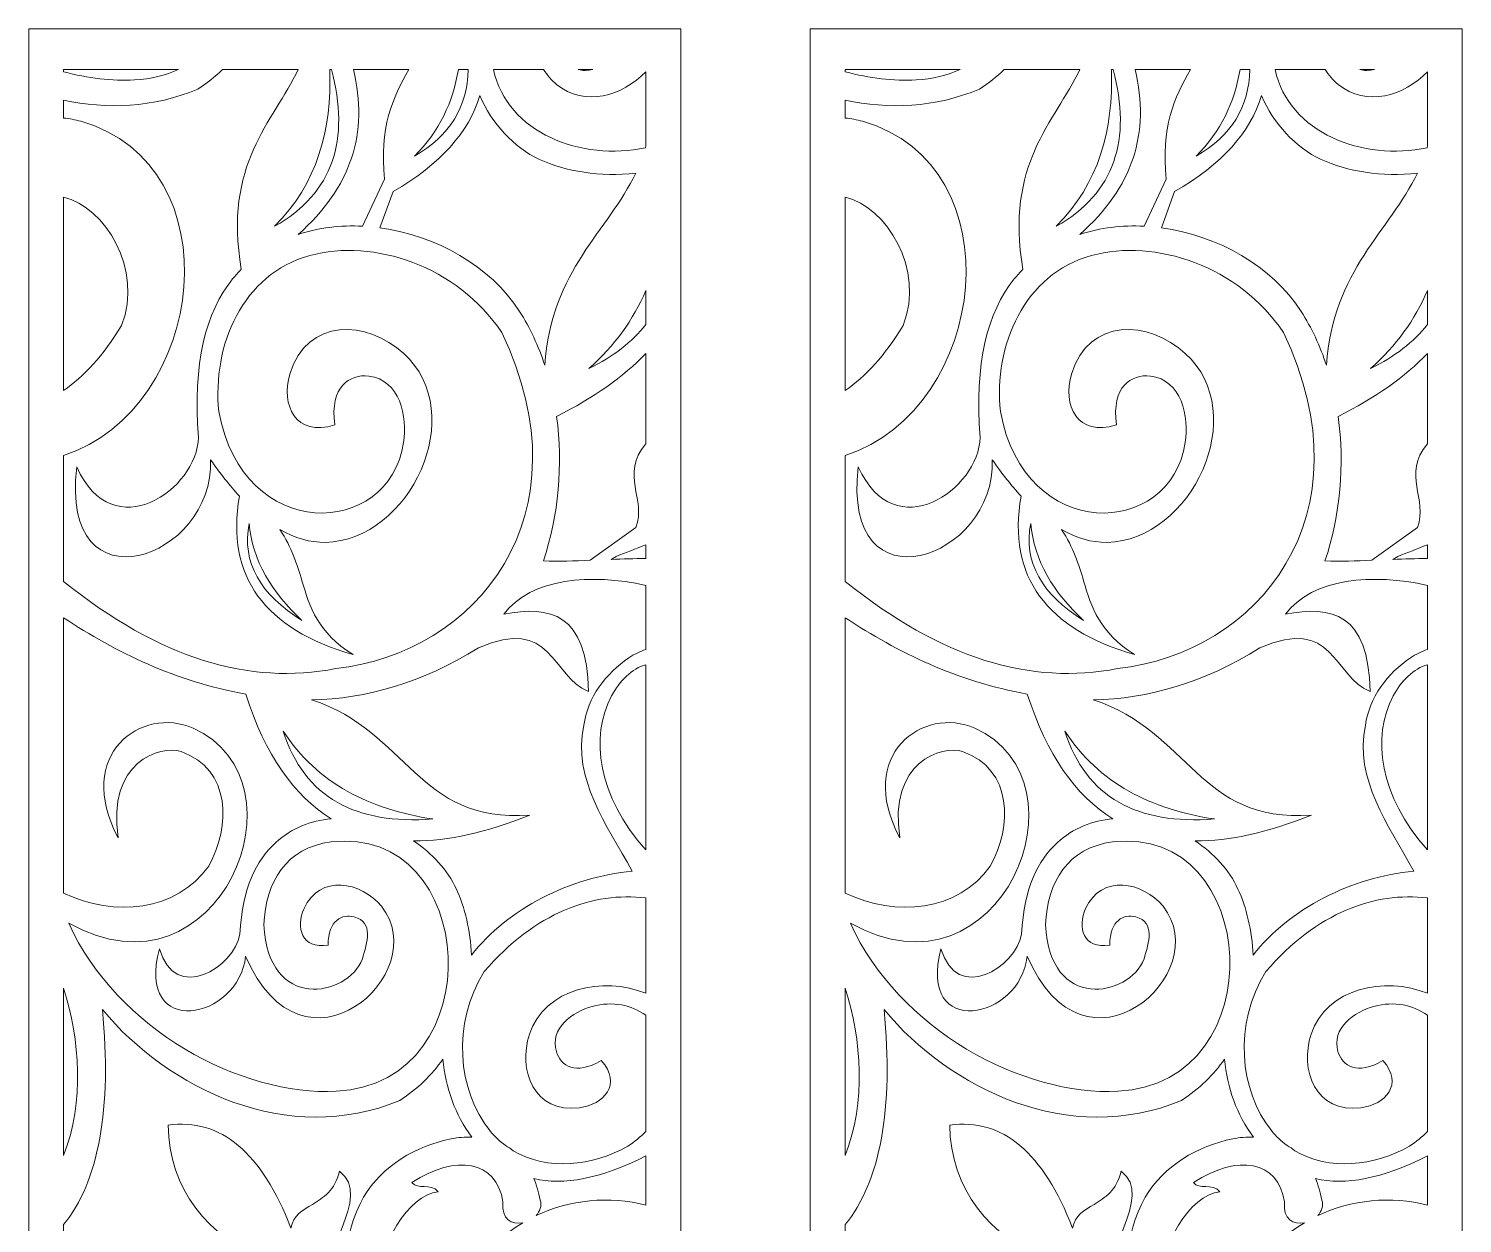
# Model space of a CAD drawing. Header units: centimetres. Extents: x -9 to 9.7, y -14.1 to 13.9.
# Drawn here: x -9 to 9.72, y -1.68 to 13.91 of the extents above; entities that cross this region are included whole.
import ezdxf

# ---------------------------------------------------------------- set-up
doc = ezdxf.new("R2010")
doc.units = ezdxf.units.CM
doc.header["$MEASUREMENT"] = 0
doc.layers.add('layer 1', color=7, linetype='Continuous')

msp = doc.modelspace()

# ---------------------------------------------------------------- linework, layer by layer
at = {"layer": 'layer 1', "color": 177, "lineweight": 9}
for points, knots in [([(-8.999, 13.91321), (-8.999, 13.91321), (-0.48417, 13.91321), (-0.48417, 13.91321), (-0.48417, 13.91321), (-0.48417, 13.91321), (-0.48417, -14.10713), (-0.48417, -14.10713), (-0.48417, -14.10713), (-0.48417, -14.10713), (-8.999, -14.10713), (-8.999, -14.10713), (-8.999, -14.10713), (-8.999, -14.10713), (-8.999, 13.91321), (-8.999, 13.91321)], [0, 0, 0, 0, 0.2, 0.2, 0.2, 0.2, 0.4, 0.4, 0.4, 0.4, 0.6, 0.6, 0.6, 0.6, 1, 1, 1, 1]), ([(-6.4678, 13.38025), (-6.4678, 13.38025), (-5.47859, 13.38025), (-5.47859, 13.38025), (-5.47859, 13.38025), (-5.80958, 12.69101), (-6.45921, 12.15265), (-6.22205, 10.77237), (-6.22205, 10.77237), (-6.2614, 10.73249), (-6.29943, 10.69066), (-6.33578, 10.64616), (-6.33578, 10.64616), (-6.68981, 10.21299), (-6.85494, 9.54261), (-6.78127, 8.57915), (-6.78127, 8.57915), (-6.79782, 7.89851), (-7.89706, 7.13002), (-8.37198, 8.19295), (-8.37198, 8.19295), (-8.59966, 6.28955), (-6.57385, 6.98374), (-6.62322, 8.28686), (-6.62322, 8.28686), (-6.49901, 8.10916), (-6.37356, 7.95019), (-6.24623, 7.81247), (-6.24623, 7.81247), (-6.43106, 6.75398), (-5.91048, 6.0779), (-4.76313, 5.74252), (-4.76313, 5.74252), (-5.2265, 6.03529), (-5.32586, 6.35808), (-5.42975, 6.70739), (-5.42975, 6.70739), (-5.49457, 6.91769), (-5.56249, 7.14051), (-5.71729, 7.3741), (-5.71729, 7.3741), (-5.52318, 7.26308), (-5.32506, 7.20535), (-5.12287, 7.20857), (-5.12287, 7.20857), (-4.02254, 7.22848), (-3.23566, 8.89127), (-4.10169, 9.67442), (-4.10169, 9.67442), (-4.57894, 10.11047), (-5.36557, 10.14733), (-5.58657, 9.40558), (-5.58657, 9.40558), (-5.7077, 9.0034), (-5.51614, 8.57724), (-5.00169, 8.74184), (-5.00169, 8.74184), (-5.06809, 9.24882), (-4.80573, 9.40517), (-4.55801, 9.37912), (-4.55801, 9.37912), (-4.14874, 9.32918), (-4.05192, 8.85053), (-4.10315, 8.51139), (-4.10315, 8.51139), (-4.28871, 7.25602), (-6.20459, 7.18722), (-6.51549, 8.91529), (-6.51549, 8.91529), (-6.60609, 9.77487), (-6.20586, 10.71242), (-5.32771, 10.95243), (-5.32771, 10.95243), (-4.49017, 11.17962), (-3.40753, 10.81552), (-2.82027, 9.94921), (-2.82027, 9.94921), (-1.67419, 7.55213), (-3.15532, 5.75839), (-4.98849, 5.56147), (-4.98849, 5.56147), (-6.11041, 5.33831), (-7.29322, 5.69085), (-8.54286, 6.69834), (-8.54286, 6.69834), (-8.54286, 6.69834), (-8.54286, 8.34101), (-8.54286, 8.34101), (-8.54286, 8.34101), (-6.66595, 8.96296), (-6.30719, 12.1328), (-8.31706, 12.70407), (-8.31706, 12.70407), (-8.39188, 12.72534), (-8.46741, 12.73938), (-8.54286, 12.74701), (-8.54286, 12.74701), (-8.54286, 12.74701), (-8.54286, 12.98198), (-8.54286, 12.98198), (-8.54286, 12.98198), (-7.97676, 12.85705), (-7.37515, 12.88135), (-6.78907, 13.12486), (-6.78907, 13.12486), (-6.66888, 13.20277), (-6.56221, 13.28849), (-6.4678, 13.38025)], [0, 0, 0, 0, 0.03571429, 0.03571429, 0.03571429, 0.03571429, 0.07142857, 0.07142857, 0.07142857, 0.07142857, 0.10714286, 0.10714286, 0.10714286, 0.10714286, 0.14285714, 0.14285714, 0.14285714, 0.14285714, 0.17857143, 0.17857143, 0.17857143, 0.17857143, 0.21428571, 0.21428571, 0.21428571, 0.21428571, 0.25, 0.25, 0.25, 0.25, 0.28571429, 0.28571429, 0.28571429, 0.28571429, 0.32142857, 0.32142857, 0.32142857, 0.32142857, 0.35714286, 0.35714286, 0.35714286, 0.35714286, 0.39285714, 0.39285714, 0.39285714, 0.39285714, 0.42857143, 0.42857143, 0.42857143, 0.42857143, 0.46428571, 0.46428571, 0.46428571, 0.46428571, 0.5, 0.5, 0.5, 0.5, 0.53571429, 0.53571429, 0.53571429, 0.53571429, 0.57142857, 0.57142857, 0.57142857, 0.57142857, 0.60714286, 0.60714286, 0.60714286, 0.60714286, 0.64285714, 0.64285714, 0.64285714, 0.64285714, 0.67857143, 0.67857143, 0.67857143, 0.67857143, 0.71428571, 0.71428571, 0.71428571, 0.71428571, 0.75, 0.75, 0.75, 0.75, 0.78571429, 0.78571429, 0.78571429, 0.78571429, 0.82142857, 0.82142857, 0.82142857, 0.82142857, 0.85714286, 0.85714286, 0.85714286, 0.85714286, 0.89285714, 0.89285714, 0.89285714, 0.89285714, 0.92857143, 0.92857143, 0.92857143, 0.92857143, 1, 1, 1, 1]), ([(-8.54286, 13.38025), (-8.54286, 13.38025), (-7.04214, 13.38025), (-7.04214, 13.38025), (-7.04214, 13.38025), (-7.20942, 13.30446), (-7.40081, 13.25638), (-7.61765, 13.24474), (-7.61765, 13.24474), (-7.90954, 13.22908), (-8.22426, 13.26621), (-8.54286, 13.35026), (-8.54286, 13.35026), (-8.54286, 13.35026), (-8.54286, 13.38025), (-8.54286, 13.38025)], [0, 0, 0, 0, 0.2, 0.2, 0.2, 0.2, 0.4, 0.4, 0.4, 0.4, 0.6, 0.6, 0.6, 0.6, 1, 1, 1, 1]), ([(-5.0678, 13.38025), (-5.0678, 13.38025), (-5.04369, 13.38025), (-5.04369, 13.38025), (-5.04369, 13.38025), (-4.80234, 12.4665), (-5.01883, 11.76998), (-5.7866, 11.33407), (-5.7866, 11.33407), (-5.23275, 11.888), (-5.03877, 12.59132), (-5.0678, 13.38025)], [0, 0, 0, 0, 0.25, 0.25, 0.25, 0.25, 0.5, 0.5, 0.5, 0.5, 1, 1, 1, 1]), ([(-4.75762, 13.38025), (-4.75762, 13.38025), (-4.03327, 13.38025), (-4.03327, 13.38025), (-4.03327, 13.38025), (-4.24299, 13.02465), (-4.42494, 12.61124), (-4.35028, 11.94969), (-4.35028, 11.94969), (-4.35028, 11.94969), (-4.63787, 11.33494), (-4.63787, 11.33494), (-4.63787, 11.33494), (-4.92628, 11.34936), (-5.21315, 11.31589), (-5.48002, 11.22777), (-5.48002, 11.22777), (-4.78755, 11.83571), (-4.55703, 12.55556), (-4.75762, 13.38025)], [0, 0, 0, 0, 0.16666667, 0.16666667, 0.16666667, 0.16666667, 0.33333333, 0.33333333, 0.33333333, 0.33333333, 0.5, 0.5, 0.5, 0.5, 0.66666667, 0.66666667, 0.66666667, 0.66666667, 1, 1, 1, 1]), ([(-3.3869, 13.38025), (-3.3869, 13.38025), (-3.25946, 13.38025), (-3.25946, 13.38025), (-3.25946, 13.38025), (-3.26852, 12.8965), (-3.4931, 12.51425), (-3.96201, 12.24966), (-3.96201, 12.24966), (-3.63676, 12.57148), (-3.45739, 12.95487), (-3.3869, 13.38025)], [0, 0, 0, 0, 0.25, 0.25, 0.25, 0.25, 0.5, 0.5, 0.5, 0.5, 1, 1, 1, 1]), ([(-2.92892, 13.38025), (-2.92892, 13.38025), (-2.27476, 13.38025), (-2.27476, 13.38025), (-2.27476, 13.38025), (-2.22966, 13.30713), (-2.17217, 13.24037), (-2.1053, 13.18535), (-2.1053, 13.18535), (-1.73438, 12.89062), (-1.24579, 13.03246), (-0.94033, 13.34999), (-0.94033, 13.34999), (-0.94033, 13.34999), (-0.94033, 12.37462), (-0.94033, 12.37462), (-0.94033, 12.37462), (-0.94185, 12.36897), (-0.94338, 12.36331), (-0.94496, 12.3577), (-0.94496, 12.3577), (-1.77804, 12.18233), (-2.74985, 12.54765), (-2.92892, 13.38025)], [0, 0, 0, 0, 0.14285714, 0.14285714, 0.14285714, 0.14285714, 0.28571429, 0.28571429, 0.28571429, 0.28571429, 0.42857143, 0.42857143, 0.42857143, 0.42857143, 0.57142857, 0.57142857, 0.57142857, 0.57142857, 0.71428571, 0.71428571, 0.71428571, 0.71428571, 1, 1, 1, 1]), ([(-1.82428, 13.38025), (-1.82428, 13.38025), (-1.63084, 13.38025), (-1.63084, 13.38025), (-1.63084, 13.38025), (-1.70048, 13.36717), (-1.76756, 13.36336), (-1.82428, 13.38025)], [0, 0, 0, 0, 0.33333333, 0.33333333, 0.33333333, 0.33333333, 1, 1, 1, 1]), ([(-1.07061, 12.0271), (-1.43114, 11.27577), (-2.17188, 10.76617), (-2.25829, 9.51946), (-2.25829, 9.51946), (-2.34128, 9.7709), (-2.45134, 10.00823), (-2.58908, 10.22284), (-2.58908, 10.22284), (-2.96778, 10.81499), (-3.67862, 11.21451), (-4.41189, 11.31392), (-4.41189, 11.31392), (-4.41189, 11.31392), (-4.24089, 11.78691), (-4.24089, 11.78691), (-4.24089, 11.78691), (-3.62236, 12.14418), (-3.24871, 12.56283), (-3.1071, 13.03933), (-3.1071, 13.03933), (-2.94733, 12.67565), (-2.66904, 12.36278), (-2.32727, 12.20724), (-2.32727, 12.20724), (-1.99091, 12.05351), (-1.53414, 11.97045), (-1.07061, 12.0271)], [0, 0, 0, 0, 0.125, 0.125, 0.125, 0.125, 0.25, 0.25, 0.25, 0.25, 0.375, 0.375, 0.375, 0.375, 0.5, 0.5, 0.5, 0.5, 0.625, 0.625, 0.625, 0.625, 0.75, 0.75, 0.75, 0.75, 1, 1, 1, 1]), ([(-8.54286, 9.19248), (-8.54286, 9.19248), (-8.54286, 11.71613), (-8.54286, 11.71613), (-8.54286, 11.71613), (-8.00519, 11.58351), (-7.49977, 10.77515), (-7.78532, 10.04036), (-7.78532, 10.04036), (-8.02689, 9.64485), (-8.27975, 9.36714), (-8.54286, 9.19248)], [0, 0, 0, 0, 0.25, 0.25, 0.25, 0.25, 0.5, 0.5, 0.5, 0.5, 1, 1, 1, 1]), ([(-0.94033, 10.4946), (-0.94033, 10.4946), (-0.94033, 10.05333), (-0.94033, 10.05333), (-0.94033, 10.05333), (-1.11907, 9.8234), (-1.36486, 9.63115), (-1.6819, 9.47921), (-1.6819, 9.47921), (-1.34534, 9.77362), (-1.10372, 10.1152), (-0.94033, 10.4946)], [0, 0, 0, 0, 0.25, 0.25, 0.25, 0.25, 0.5, 0.5, 0.5, 0.5, 1, 1, 1, 1]), ([(-0.94033, 9.67294), (-0.94033, 9.67294), (-0.94033, 8.4963), (-0.94033, 8.4963), (-0.94033, 8.4963), (-1.28019, 8.08497), (-0.92792, 7.77944), (-1.06945, 7.40099), (-1.06945, 7.40099), (-1.06945, 7.40099), (-1.66701, 6.97434), (-1.66701, 6.97434), (-1.66701, 6.97434), (-1.87053, 6.96685), (-2.07424, 6.95931), (-2.27755, 6.96522), (-2.27755, 6.96522), (-2.07778, 7.56123), (-2.01888, 8.22575), (-2.10523, 8.85258), (-2.10523, 8.85258), (-1.6197, 9.09544), (-1.23247, 9.36919), (-0.94033, 9.67294)], [0, 0, 0, 0, 0.14285714, 0.14285714, 0.14285714, 0.14285714, 0.28571429, 0.28571429, 0.28571429, 0.28571429, 0.42857143, 0.42857143, 0.42857143, 0.42857143, 0.57142857, 0.57142857, 0.57142857, 0.57142857, 0.71428571, 0.71428571, 0.71428571, 0.71428571, 1, 1, 1, 1]), ([(-5.43061, 6.18771), (-5.97192, 6.52762), (-6.21963, 6.94466), (-6.11997, 7.45601), (-6.11997, 7.45601), (-6.07992, 6.97056), (-5.82149, 6.55514), (-5.43061, 6.18771)], [0, 0, 0, 0, 0.33333333, 0.33333333, 0.33333333, 0.33333333, 1, 1, 1, 1]), ([(-0.94033, 7.17561), (-0.94033, 7.17561), (-0.94033, 6.99664), (-0.94033, 6.99664), (-0.94033, 6.99664), (-1.08835, 6.99678), (-1.2387, 6.99149), (-1.39018, 6.98497), (-1.39018, 6.98497), (-1.39018, 6.98497), (-1.32775, 7.02549), (-1.32775, 7.02549), (-1.32775, 7.02549), (-1.20034, 7.07433), (-1.07045, 7.12495), (-0.94033, 7.17561)], [0, 0, 0, 0, 0.2, 0.2, 0.2, 0.2, 0.4, 0.4, 0.4, 0.4, 0.6, 0.6, 0.6, 0.6, 1, 1, 1, 1]), ([(-0.94033, 6.64737), (-0.94033, 6.64737), (-0.94033, 5.81036), (-0.94033, 5.81036), (-0.94033, 5.81036), (-1.0157, 5.78454), (-1.08989, 5.74722), (-1.16145, 5.70049), (-1.16145, 5.70049), (-1.45972, 5.50222), (-1.70142, 5.18129), (-1.74909, 4.8217), (-1.74909, 4.8217), (-1.89663, 4.10538), (-1.45416, 3.53666), (-1.11666, 2.91531), (-1.11666, 2.91531), (-1.9231, 2.8411), (-2.74261, 2.42919), (-3.21627, 1.81967), (-3.21627, 1.81967), (-3.22962, 2.14093), (-3.30386, 2.44211), (-3.41405, 2.68186), (-3.41405, 2.68186), (-3.52926, 2.93362), (-3.72999, 3.15065), (-3.97337, 3.31102), (-3.97337, 3.31102), (-3.52295, 3.30903), (-3.01646, 3.42322), (-2.45584, 3.6492), (-2.45584, 3.6492), (-3.94247, 3.54411), (-4.02347, 4.73427), (-5.3065, 5.15296), (-5.3065, 5.15296), (-4.58766, 5.16561), (-3.86175, 5.37299), (-3.12661, 5.83022), (-3.12661, 5.83022), (-2.1612, 6.26427), (-2.17113, 5.45034), (-1.68936, 5.26108), (-1.68936, 5.26108), (-1.70422, 6.28478), (-2.19145, 6.38667), (-2.79515, 6.27095), (-2.79515, 6.27095), (-2.4405, 6.74417), (-1.6453, 6.80588), (-0.94033, 6.64737)], [0, 0, 0, 0, 0.07142857, 0.07142857, 0.07142857, 0.07142857, 0.14285714, 0.14285714, 0.14285714, 0.14285714, 0.21428571, 0.21428571, 0.21428571, 0.21428571, 0.28571429, 0.28571429, 0.28571429, 0.28571429, 0.35714286, 0.35714286, 0.35714286, 0.35714286, 0.42857143, 0.42857143, 0.42857143, 0.42857143, 0.5, 0.5, 0.5, 0.5, 0.57142857, 0.57142857, 0.57142857, 0.57142857, 0.64285714, 0.64285714, 0.64285714, 0.64285714, 0.71428571, 0.71428571, 0.71428571, 0.71428571, 0.78571429, 0.78571429, 0.78571429, 0.78571429, 0.85714286, 0.85714286, 0.85714286, 0.85714286, 1, 1, 1, 1]), ([(-8.54286, 2.63125), (-8.54286, 2.63125), (-8.54286, 6.22428), (-8.54286, 6.22428), (-8.54286, 6.22428), (-7.8576, 5.77045), (-7.0753, 5.39083), (-6.16505, 5.22756), (-6.16505, 5.22756), (-5.91129, 4.43937), (-5.53721, 3.90138), (-5.04888, 3.60049), (-5.04888, 3.60049), (-5.31239, 3.57722), (-5.56456, 3.47964), (-5.77047, 3.28941), (-5.77047, 3.28941), (-6.03569, 3.04442), (-6.2015, 2.71725), (-6.2411, 2.09484), (-6.2411, 2.09484), (-6.31288, 1.66135), (-7.08459, 1.18268), (-7.29248, 1.90474), (-7.29248, 1.90474), (-7.60924, 0.70873), (-6.25207, 0.97016), (-6.16639, 1.80747), (-6.16639, 1.80747), (-5.41957, 0.05422), (-3.69561, 1.58555), (-4.39169, 2.45782), (-4.39169, 2.45782), (-4.65749, 2.77946), (-5.19525, 2.88336), (-5.40324, 2.42918), (-5.40324, 2.42918), (-5.51684, 2.18305), (-5.43277, 1.89345), (-5.08917, 1.95235), (-5.08917, 1.95235), (-5.08603, 2.28235), (-4.90425, 2.35866), (-4.74829, 2.31973), (-4.74829, 2.31973), (-4.49121, 2.25101), (-4.57793, 1.98439), (-4.64121, 1.77225), (-4.64121, 1.77225), (-4.83427, 1.26498), (-5.88259, 1.08623), (-5.92584, 2.2186), (-5.92584, 2.2186), (-5.9064, 2.77608), (-5.63348, 3.22409), (-5.05065, 3.29847), (-5.05065, 3.29847), (-3.12701, 3.5281), (-2.91834, 0.15354), (-4.98126, 0.04276), (-4.98126, 0.04276), (-6.21396, -0.02338), (-7.85361, 0.85034), (-8.47425, 2.23598), (-8.47425, 2.23598), (-6.50786, 1.1349), (-5.30468, 4.09803), (-6.85159, 4.78285), (-6.85159, 4.78285), (-7.51703, 5.07743), (-8.41324, 4.44653), (-7.83104, 3.35054), (-7.83104, 3.35054), (-7.9809, 4.34563), (-7.27503, 4.56846), (-7.00957, 4.47655), (-7.00957, 4.47655), (-6.35127, 4.24852), (-6.36092, 3.49689), (-6.64827, 2.98352), (-6.64827, 2.98352), (-7.07358, 2.38522), (-7.88128, 2.31502), (-8.54286, 2.63125)], [0, 0, 0, 0, 0.04545455, 0.04545455, 0.04545455, 0.04545455, 0.09090909, 0.09090909, 0.09090909, 0.09090909, 0.13636364, 0.13636364, 0.13636364, 0.13636364, 0.18181818, 0.18181818, 0.18181818, 0.18181818, 0.22727273, 0.22727273, 0.22727273, 0.22727273, 0.27272727, 0.27272727, 0.27272727, 0.27272727, 0.31818182, 0.31818182, 0.31818182, 0.31818182, 0.36363636, 0.36363636, 0.36363636, 0.36363636, 0.40909091, 0.40909091, 0.40909091, 0.40909091, 0.45454545, 0.45454545, 0.45454545, 0.45454545, 0.5, 0.5, 0.5, 0.5, 0.54545455, 0.54545455, 0.54545455, 0.54545455, 0.59090909, 0.59090909, 0.59090909, 0.59090909, 0.63636364, 0.63636364, 0.63636364, 0.63636364, 0.68181818, 0.68181818, 0.68181818, 0.68181818, 0.72727273, 0.72727273, 0.72727273, 0.72727273, 0.77272727, 0.77272727, 0.77272727, 0.77272727, 0.81818182, 0.81818182, 0.81818182, 0.81818182, 0.86363636, 0.86363636, 0.86363636, 0.86363636, 0.90909091, 0.90909091, 0.90909091, 0.90909091, 1, 1, 1, 1]), ([(-0.94033, 5.61065), (-0.94033, 5.61065), (-0.94033, 3.19622), (-0.94033, 3.19622), (-0.94033, 3.19622), (-1.56522, 3.89018), (-1.67267, 4.6724), (-1.38752, 5.20368), (-1.38752, 5.20368), (-1.2827, 5.39905), (-1.1168, 5.56475), (-0.94033, 5.61065)], [0, 0, 0, 0, 0.25, 0.25, 0.25, 0.25, 0.5, 0.5, 0.5, 0.5, 1, 1, 1, 1]), ([(-3.72092, 3.59758), (-4.72725, 3.52094), (-5.39729, 3.87465), (-5.67478, 4.74505), (-5.67478, 4.74505), (-5.23048, 4.06103), (-4.54639, 3.7213), (-3.72092, 3.59758)], [0, 0, 0, 0, 0.33333333, 0.33333333, 0.33333333, 0.33333333, 1, 1, 1, 1]), ([(-0.94033, 2.56807), (-0.94033, 2.56807), (-0.94033, 1.32227), (-0.94033, 1.32227), (-0.94033, 1.32227), (-1.49703, 1.55007), (-2.25849, 1.39154), (-2.45762, 0.79057), (-2.45762, 0.79057), (-2.61648, 0.31928), (-2.39836, -0.24585), (-1.80762, -0.17127), (-1.80762, -0.17127), (-1.48694, -0.13173), (-1.24637, 0.13535), (-1.52188, 0.44641), (-1.52188, 0.44641), (-1.85815, 0.24231), (-2.04963, 0.37851), (-2.10816, 0.56097), (-2.10816, 0.56097), (-2.20003, 0.86454), (-1.89315, 1.08126), (-1.63851, 1.15043), (-1.63851, 1.15043), (-1.37019, 1.22425), (-1.12624, 1.16904), (-0.94033, 1.03506), (-0.94033, 1.03506), (-0.94033, 1.03506), (-0.94033, -0.48354), (-0.94033, -0.48354), (-0.94033, -0.48354), (-1.00772, -0.54956), (-1.08536, -0.61312), (-1.17422, -0.67303), (-1.17422, -0.67303), (-1.63477, -0.93682), (-2.22735, -0.99595), (-2.67227, -0.73252), (-2.67227, -0.73252), (-2.70435, -0.70739), (-2.73792, -0.68506), (-2.77281, -0.66549), (-2.77281, -0.66549), (-2.84653, -0.61042), (-2.91501, -0.54514), (-2.9768, -0.46904), (-2.9768, -0.46904), (-3.39661, 0.05003), (-3.47632, 0.92507), (-3.04873, 1.60727), (-3.04873, 1.60727), (-2.38494, 2.38017), (-1.62414, 2.64699), (-0.94033, 2.56807)], [0, 0, 0, 0, 0.06666667, 0.06666667, 0.06666667, 0.06666667, 0.13333333, 0.13333333, 0.13333333, 0.13333333, 0.2, 0.2, 0.2, 0.2, 0.26666667, 0.26666667, 0.26666667, 0.26666667, 0.33333333, 0.33333333, 0.33333333, 0.33333333, 0.4, 0.4, 0.4, 0.4, 0.46666667, 0.46666667, 0.46666667, 0.46666667, 0.53333333, 0.53333333, 0.53333333, 0.53333333, 0.6, 0.6, 0.6, 0.6, 0.66666667, 0.66666667, 0.66666667, 0.66666667, 0.73333333, 0.73333333, 0.73333333, 0.73333333, 0.8, 0.8, 0.8, 0.8, 0.86666667, 0.86666667, 0.86666667, 0.86666667, 1, 1, 1, 1]), ([(-8.54286, -0.7934), (-8.54286, -0.7934), (-8.54286, 1.38989), (-8.54286, 1.38989), (-8.54286, 1.38989), (-8.3316, 0.70776), (-8.26552, -0.08751), (-8.54286, -0.7934)], [0, 0, 0, 0, 0.33333333, 0.33333333, 0.33333333, 0.33333333, 1, 1, 1, 1]), ([(-8.54286, -2.09722), (-8.54286, -2.09722), (-8.54286, -1.69638), (-8.54286, -1.69638), (-8.54286, -1.69638), (-8.08967, -1.15122), (-7.90762, -0.175), (-8.03621, 1.1094), (-8.03621, 1.1094), (-7.1742, 0.0712), (-5.61497, -0.68469), (-4.15268, -0.07712), (-4.15268, -0.07712), (-3.91585, 0.07641), (-3.73109, 0.26006), (-3.5905, 0.46101), (-3.5905, 0.46101), (-3.5561, 0.09253), (-3.42832, -0.26844), (-3.21253, -0.55384), (-3.21253, -0.55384), (-3.2998, -0.55226), (-3.38974, -0.56046), (-3.48076, -0.57744), (-3.48076, -0.57744), (-3.93768, -0.66659), (-4.38799, -0.93118), (-4.62463, -1.33894), (-4.62463, -1.33894), (-4.91408, -1.84087), (-4.895, -2.43964), (-4.85539, -3.05613), (-4.85539, -3.05613), (-4.85539, -3.05613), (-4.8972, -2.99456), (-4.8972, -2.99456), (-4.8972, -2.99456), (-4.9519, -2.86045), (-5.00864, -2.72358), (-5.06531, -2.58662), (-5.06531, -2.58662), (-5.2561, -2.09961), (-4.48729, -1.33578), (-4.94014, -0.99934), (-4.94014, -0.99934), (-4.99713, -1.25385), (-5.15123, -1.34485), (-5.29413, -1.43269), (-5.29413, -1.43269), (-5.42352, -1.5069), (-5.542, -1.57826), (-5.57349, -1.74354), (-5.57349, -1.74354), (-5.95511, -0.75613), (-6.49036, -0.30466), (-7.17851, -0.39761), (-7.17851, -0.39761), (-7.16605, -1.22556), (-6.65521, -1.87363), (-5.89897, -2.15287), (-5.89897, -2.15287), (-6.14024, -2.22192), (-6.13768, -2.40474), (-6.71731, -2.23957), (-6.71731, -2.23957), (-6.10184, -3.18088), (-5.75528, -2.57728), (-5.27811, -2.74428), (-5.27811, -2.74428), (-5.27811, -2.74428), (-4.83887, -3.33268), (-4.83887, -3.33268), (-4.83887, -3.33268), (-4.82707, -3.53597), (-4.81522, -3.7395), (-4.81682, -3.94288), (-4.81682, -3.94288), (-5.41695, -3.75578), (-6.08256, -3.71099), (-6.7074, -3.81059), (-6.7074, -3.81059), (-7.20841, -2.8599), (-7.82199, -2.29612), (-8.54286, -2.09722)], [0, 0, 0, 0, 0.04545455, 0.04545455, 0.04545455, 0.04545455, 0.09090909, 0.09090909, 0.09090909, 0.09090909, 0.13636364, 0.13636364, 0.13636364, 0.13636364, 0.18181818, 0.18181818, 0.18181818, 0.18181818, 0.22727273, 0.22727273, 0.22727273, 0.22727273, 0.27272727, 0.27272727, 0.27272727, 0.27272727, 0.31818182, 0.31818182, 0.31818182, 0.31818182, 0.36363636, 0.36363636, 0.36363636, 0.36363636, 0.40909091, 0.40909091, 0.40909091, 0.40909091, 0.45454545, 0.45454545, 0.45454545, 0.45454545, 0.5, 0.5, 0.5, 0.5, 0.54545455, 0.54545455, 0.54545455, 0.54545455, 0.59090909, 0.59090909, 0.59090909, 0.59090909, 0.63636364, 0.63636364, 0.63636364, 0.63636364, 0.68181818, 0.68181818, 0.68181818, 0.68181818, 0.72727273, 0.72727273, 0.72727273, 0.72727273, 0.77272727, 0.77272727, 0.77272727, 0.77272727, 0.81818182, 0.81818182, 0.81818182, 0.81818182, 0.86363636, 0.86363636, 0.86363636, 0.86363636, 0.90909091, 0.90909091, 0.90909091, 0.90909091, 1, 1, 1, 1]), ([(-3.23022, -3.32431), (-4.15474, -3.38997), (-4.2357, -3.86573), (-4.11175, -4.44564), (-4.11175, -4.44564), (-5.05673, -3.76822), (-4.44793, -1.35415), (-3.65136, -1.26858), (-3.65136, -1.26858), (-3.7531, -1.14434), (-3.91872, -1.25194), (-3.99487, -1.14603), (-3.99487, -1.14603), (-3.41422, -0.77505), (-2.89104, -0.85708), (-2.80517, -1.40154), (-2.80517, -1.40154), (-2.83212, -1.63253), (-2.68644, -1.69984), (-2.54617, -1.67201), (-2.54617, -1.67201), (-3.04021, -1.96794), (-3.37201, -2.4715), (-3.28219, -3.11688), (-3.28219, -3.11688), (-3.27219, -3.18875), (-3.25451, -3.25817), (-3.23022, -3.32431)], [0, 0, 0, 0, 0.125, 0.125, 0.125, 0.125, 0.25, 0.25, 0.25, 0.25, 0.375, 0.375, 0.375, 0.375, 0.5, 0.5, 0.5, 0.5, 0.625, 0.625, 0.625, 0.625, 0.75, 0.75, 0.75, 0.75, 1, 1, 1, 1]), ([(-0.94033, -0.80028), (-0.94033, -0.80028), (-0.94033, -1.44318), (-0.94033, -1.44318), (-0.94033, -1.44318), (-1.41156, -1.31689), (-1.93757, -1.37467), (-2.37291, -1.57939), (-2.37291, -1.57939), (-2.32174, -1.52624), (-2.29478, -1.45547), (-2.31801, -1.37712), (-2.31801, -1.37712), (-2.3385, -1.2721), (-2.36716, -1.17844), (-2.40275, -1.09529), (-2.40275, -1.09529), (-2.0139, -1.18699), (-1.53265, -1.10228), (-0.94033, -0.80028)], [0, 0, 0, 0, 0.16666667, 0.16666667, 0.16666667, 0.16666667, 0.33333333, 0.33333333, 0.33333333, 0.33333333, 0.5, 0.5, 0.5, 0.5, 0.66666667, 0.66666667, 0.66666667, 0.66666667, 1, 1, 1, 1])]:
    msp.add_open_spline(points, degree=3, knots=knots, dxfattribs=at)
at = {"layer": 'layer 1', "color": 242, "lineweight": 9}
for points, knots in [([(1.20845, 13.91321), (1.20845, 13.91321), (9.72328, 13.91321), (9.72328, 13.91321), (9.72328, 13.91321), (9.72328, 13.91321), (9.72328, -14.10713), (9.72328, -14.10713), (9.72328, -14.10713), (9.72328, -14.10713), (1.20845, -14.10713), (1.20845, -14.10713), (1.20845, -14.10713), (1.20845, -14.10713), (1.20845, 13.91321), (1.20845, 13.91321)], [0, 0, 0, 0, 0.2, 0.2, 0.2, 0.2, 0.4, 0.4, 0.4, 0.4, 0.6, 0.6, 0.6, 0.6, 1, 1, 1, 1]), ([(3.73965, 13.38025), (3.73965, 13.38025), (4.72886, 13.38025), (4.72886, 13.38025), (4.72886, 13.38025), (4.39787, 12.69101), (3.74824, 12.15265), (3.9854, 10.77237), (3.9854, 10.77237), (3.94605, 10.73249), (3.90802, 10.69066), (3.87167, 10.64616), (3.87167, 10.64616), (3.51764, 10.21299), (3.35251, 9.54261), (3.42618, 8.57915), (3.42618, 8.57915), (3.40963, 7.89851), (2.31039, 7.13002), (1.83547, 8.19295), (1.83547, 8.19295), (1.60779, 6.28955), (3.6336, 6.98374), (3.58423, 8.28686), (3.58423, 8.28686), (3.70844, 8.10916), (3.83389, 7.95019), (3.96122, 7.81247), (3.96122, 7.81247), (3.77639, 6.75398), (4.29697, 6.0779), (5.44432, 5.74252), (5.44432, 5.74252), (4.98095, 6.03529), (4.88159, 6.35808), (4.7777, 6.70739), (4.7777, 6.70739), (4.71288, 6.91769), (4.64496, 7.14051), (4.49016, 7.3741), (4.49016, 7.3741), (4.68427, 7.26308), (4.88239, 7.20535), (5.08458, 7.20857), (5.08458, 7.20857), (6.18491, 7.22848), (6.97179, 8.89127), (6.10576, 9.67442), (6.10576, 9.67442), (5.62851, 10.11047), (4.84188, 10.14733), (4.62088, 9.40558), (4.62088, 9.40558), (4.49975, 9.0034), (4.69131, 8.57724), (5.20576, 8.74184), (5.20576, 8.74184), (5.13936, 9.24882), (5.40172, 9.40517), (5.64944, 9.37912), (5.64944, 9.37912), (6.05871, 9.32918), (6.15553, 8.85053), (6.1043, 8.51139), (6.1043, 8.51139), (5.91874, 7.25602), (4.00286, 7.18722), (3.69196, 8.91529), (3.69196, 8.91529), (3.60136, 9.77487), (4.00159, 10.71242), (4.87974, 10.95243), (4.87974, 10.95243), (5.71728, 11.17962), (6.79992, 10.81552), (7.38718, 9.94921), (7.38718, 9.94921), (8.53326, 7.55213), (7.05213, 5.75839), (5.21896, 5.56147), (5.21896, 5.56147), (4.09704, 5.33831), (2.91423, 5.69085), (1.66459, 6.69834), (1.66459, 6.69834), (1.66459, 6.69834), (1.66459, 8.34101), (1.66459, 8.34101), (1.66459, 8.34101), (3.5415, 8.96296), (3.90026, 12.1328), (1.89039, 12.70407), (1.89039, 12.70407), (1.81557, 12.72534), (1.74004, 12.73938), (1.66459, 12.74701), (1.66459, 12.74701), (1.66459, 12.74701), (1.66459, 12.98198), (1.66459, 12.98198), (1.66459, 12.98198), (2.23069, 12.85705), (2.8323, 12.88135), (3.41838, 13.12486), (3.41838, 13.12486), (3.53857, 13.20277), (3.64524, 13.28849), (3.73965, 13.38025)], [0, 0, 0, 0, 0.03571429, 0.03571429, 0.03571429, 0.03571429, 0.07142857, 0.07142857, 0.07142857, 0.07142857, 0.10714286, 0.10714286, 0.10714286, 0.10714286, 0.14285714, 0.14285714, 0.14285714, 0.14285714, 0.17857143, 0.17857143, 0.17857143, 0.17857143, 0.21428571, 0.21428571, 0.21428571, 0.21428571, 0.25, 0.25, 0.25, 0.25, 0.28571429, 0.28571429, 0.28571429, 0.28571429, 0.32142857, 0.32142857, 0.32142857, 0.32142857, 0.35714286, 0.35714286, 0.35714286, 0.35714286, 0.39285714, 0.39285714, 0.39285714, 0.39285714, 0.42857143, 0.42857143, 0.42857143, 0.42857143, 0.46428571, 0.46428571, 0.46428571, 0.46428571, 0.5, 0.5, 0.5, 0.5, 0.53571429, 0.53571429, 0.53571429, 0.53571429, 0.57142857, 0.57142857, 0.57142857, 0.57142857, 0.60714286, 0.60714286, 0.60714286, 0.60714286, 0.64285714, 0.64285714, 0.64285714, 0.64285714, 0.67857143, 0.67857143, 0.67857143, 0.67857143, 0.71428571, 0.71428571, 0.71428571, 0.71428571, 0.75, 0.75, 0.75, 0.75, 0.78571429, 0.78571429, 0.78571429, 0.78571429, 0.82142857, 0.82142857, 0.82142857, 0.82142857, 0.85714286, 0.85714286, 0.85714286, 0.85714286, 0.89285714, 0.89285714, 0.89285714, 0.89285714, 0.92857143, 0.92857143, 0.92857143, 0.92857143, 1, 1, 1, 1]), ([(1.66459, 13.38025), (1.66459, 13.38025), (3.16531, 13.38025), (3.16531, 13.38025), (3.16531, 13.38025), (2.99803, 13.30446), (2.80664, 13.25638), (2.5898, 13.24474), (2.5898, 13.24474), (2.29791, 13.22908), (1.98319, 13.26621), (1.66459, 13.35026), (1.66459, 13.35026), (1.66459, 13.35026), (1.66459, 13.38025), (1.66459, 13.38025)], [0, 0, 0, 0, 0.2, 0.2, 0.2, 0.2, 0.4, 0.4, 0.4, 0.4, 0.6, 0.6, 0.6, 0.6, 1, 1, 1, 1]), ([(5.13965, 13.38025), (5.13965, 13.38025), (5.16376, 13.38025), (5.16376, 13.38025), (5.16376, 13.38025), (5.40511, 12.4665), (5.18862, 11.76998), (4.42085, 11.33407), (4.42085, 11.33407), (4.9747, 11.888), (5.16868, 12.59132), (5.13965, 13.38025)], [0, 0, 0, 0, 0.25, 0.25, 0.25, 0.25, 0.5, 0.5, 0.5, 0.5, 1, 1, 1, 1]), ([(5.44983, 13.38025), (5.44983, 13.38025), (6.17418, 13.38025), (6.17418, 13.38025), (6.17418, 13.38025), (5.96446, 13.02465), (5.78251, 12.61124), (5.85717, 11.94969), (5.85717, 11.94969), (5.85717, 11.94969), (5.56958, 11.33494), (5.56958, 11.33494), (5.56958, 11.33494), (5.28117, 11.34936), (4.9943, 11.31589), (4.72743, 11.22777), (4.72743, 11.22777), (5.4199, 11.83571), (5.65042, 12.55556), (5.44983, 13.38025)], [0, 0, 0, 0, 0.16666667, 0.16666667, 0.16666667, 0.16666667, 0.33333333, 0.33333333, 0.33333333, 0.33333333, 0.5, 0.5, 0.5, 0.5, 0.66666667, 0.66666667, 0.66666667, 0.66666667, 1, 1, 1, 1]), ([(6.82055, 13.38025), (6.82055, 13.38025), (6.94799, 13.38025), (6.94799, 13.38025), (6.94799, 13.38025), (6.93893, 12.8965), (6.71435, 12.51425), (6.24544, 12.24966), (6.24544, 12.24966), (6.57069, 12.57148), (6.75006, 12.95487), (6.82055, 13.38025)], [0, 0, 0, 0, 0.25, 0.25, 0.25, 0.25, 0.5, 0.5, 0.5, 0.5, 1, 1, 1, 1]), ([(7.27853, 13.38025), (7.27853, 13.38025), (7.93269, 13.38025), (7.93269, 13.38025), (7.93269, 13.38025), (7.97779, 13.30713), (8.03528, 13.24037), (8.10215, 13.18535), (8.10215, 13.18535), (8.47307, 12.89062), (8.96166, 13.03246), (9.26712, 13.34999), (9.26712, 13.34999), (9.26712, 13.34999), (9.26712, 12.37462), (9.26712, 12.37462), (9.26712, 12.37462), (9.2656, 12.36897), (9.26407, 12.36331), (9.26249, 12.3577), (9.26249, 12.3577), (8.42941, 12.18233), (7.4576, 12.54765), (7.27853, 13.38025)], [0, 0, 0, 0, 0.14285714, 0.14285714, 0.14285714, 0.14285714, 0.28571429, 0.28571429, 0.28571429, 0.28571429, 0.42857143, 0.42857143, 0.42857143, 0.42857143, 0.57142857, 0.57142857, 0.57142857, 0.57142857, 0.71428571, 0.71428571, 0.71428571, 0.71428571, 1, 1, 1, 1]), ([(8.38317, 13.38025), (8.38317, 13.38025), (8.57661, 13.38025), (8.57661, 13.38025), (8.57661, 13.38025), (8.50697, 13.36717), (8.43989, 13.36336), (8.38317, 13.38025)], [0, 0, 0, 0, 0.33333333, 0.33333333, 0.33333333, 0.33333333, 1, 1, 1, 1]), ([(9.13684, 12.0271), (8.77631, 11.27577), (8.03557, 10.76617), (7.94916, 9.51946), (7.94916, 9.51946), (7.86617, 9.7709), (7.75611, 10.00823), (7.61837, 10.22284), (7.61837, 10.22284), (7.23967, 10.81499), (6.52883, 11.21451), (5.79556, 11.31392), (5.79556, 11.31392), (5.79556, 11.31392), (5.96656, 11.78691), (5.96656, 11.78691), (5.96656, 11.78691), (6.58509, 12.14418), (6.95874, 12.56283), (7.10035, 13.03933), (7.10035, 13.03933), (7.26012, 12.67565), (7.53841, 12.36278), (7.88018, 12.20724), (7.88018, 12.20724), (8.21654, 12.05351), (8.67331, 11.97045), (9.13684, 12.0271)], [0, 0, 0, 0, 0.125, 0.125, 0.125, 0.125, 0.25, 0.25, 0.25, 0.25, 0.375, 0.375, 0.375, 0.375, 0.5, 0.5, 0.5, 0.5, 0.625, 0.625, 0.625, 0.625, 0.75, 0.75, 0.75, 0.75, 1, 1, 1, 1]), ([(1.66459, 9.19248), (1.66459, 9.19248), (1.66459, 11.71613), (1.66459, 11.71613), (1.66459, 11.71613), (2.20226, 11.58351), (2.70768, 10.77515), (2.42213, 10.04036), (2.42213, 10.04036), (2.18056, 9.64485), (1.9277, 9.36714), (1.66459, 9.19248)], [0, 0, 0, 0, 0.25, 0.25, 0.25, 0.25, 0.5, 0.5, 0.5, 0.5, 1, 1, 1, 1]), ([(9.26712, 10.4946), (9.26712, 10.4946), (9.26712, 10.05333), (9.26712, 10.05333), (9.26712, 10.05333), (9.08838, 9.8234), (8.84259, 9.63115), (8.52555, 9.47921), (8.52555, 9.47921), (8.86211, 9.77362), (9.10373, 10.1152), (9.26712, 10.4946)], [0, 0, 0, 0, 0.25, 0.25, 0.25, 0.25, 0.5, 0.5, 0.5, 0.5, 1, 1, 1, 1]), ([(9.26712, 9.67294), (9.26712, 9.67294), (9.26712, 8.4963), (9.26712, 8.4963), (9.26712, 8.4963), (8.92726, 8.08497), (9.27953, 7.77944), (9.138, 7.40099), (9.138, 7.40099), (9.138, 7.40099), (8.54044, 6.97434), (8.54044, 6.97434), (8.54044, 6.97434), (8.33692, 6.96685), (8.13321, 6.95931), (7.9299, 6.96522), (7.9299, 6.96522), (8.12967, 7.56123), (8.18857, 8.22575), (8.10222, 8.85258), (8.10222, 8.85258), (8.58775, 9.09544), (8.97498, 9.36919), (9.26712, 9.67294)], [0, 0, 0, 0, 0.14285714, 0.14285714, 0.14285714, 0.14285714, 0.28571429, 0.28571429, 0.28571429, 0.28571429, 0.42857143, 0.42857143, 0.42857143, 0.42857143, 0.57142857, 0.57142857, 0.57142857, 0.57142857, 0.71428571, 0.71428571, 0.71428571, 0.71428571, 1, 1, 1, 1]), ([(4.77684, 6.18771), (4.23553, 6.52762), (3.98782, 6.94466), (4.08748, 7.45601), (4.08748, 7.45601), (4.12753, 6.97056), (4.38596, 6.55514), (4.77684, 6.18771)], [0, 0, 0, 0, 0.33333333, 0.33333333, 0.33333333, 0.33333333, 1, 1, 1, 1]), ([(9.26712, 7.17561), (9.26712, 7.17561), (9.26712, 6.99664), (9.26712, 6.99664), (9.26712, 6.99664), (9.1191, 6.99678), (8.96875, 6.99149), (8.81727, 6.98497), (8.81727, 6.98497), (8.81727, 6.98497), (8.8797, 7.02549), (8.8797, 7.02549), (8.8797, 7.02549), (9.00711, 7.07433), (9.137, 7.12495), (9.26712, 7.17561)], [0, 0, 0, 0, 0.2, 0.2, 0.2, 0.2, 0.4, 0.4, 0.4, 0.4, 0.6, 0.6, 0.6, 0.6, 1, 1, 1, 1]), ([(9.26712, 6.64737), (9.26712, 6.64737), (9.26712, 5.81036), (9.26712, 5.81036), (9.26712, 5.81036), (9.19175, 5.78454), (9.11756, 5.74722), (9.046, 5.70049), (9.046, 5.70049), (8.74773, 5.50222), (8.50603, 5.18129), (8.45836, 4.8217), (8.45836, 4.8217), (8.31082, 4.10538), (8.75329, 3.53666), (9.09079, 2.91531), (9.09079, 2.91531), (8.28435, 2.8411), (7.46484, 2.42919), (6.99118, 1.81967), (6.99118, 1.81967), (6.97783, 2.14093), (6.90359, 2.44211), (6.7934, 2.68186), (6.7934, 2.68186), (6.67819, 2.93362), (6.47746, 3.15065), (6.23408, 3.31102), (6.23408, 3.31102), (6.6845, 3.30903), (7.19099, 3.42322), (7.75161, 3.6492), (7.75161, 3.6492), (6.26498, 3.54411), (6.18398, 4.73427), (4.90095, 5.15296), (4.90095, 5.15296), (5.61979, 5.16561), (6.3457, 5.37299), (7.08084, 5.83022), (7.08084, 5.83022), (8.04625, 6.26427), (8.03632, 5.45034), (8.51809, 5.26108), (8.51809, 5.26108), (8.50323, 6.28478), (8.016, 6.38667), (7.4123, 6.27095), (7.4123, 6.27095), (7.76695, 6.74417), (8.56215, 6.80588), (9.26712, 6.64737)], [0, 0, 0, 0, 0.07142857, 0.07142857, 0.07142857, 0.07142857, 0.14285714, 0.14285714, 0.14285714, 0.14285714, 0.21428571, 0.21428571, 0.21428571, 0.21428571, 0.28571429, 0.28571429, 0.28571429, 0.28571429, 0.35714286, 0.35714286, 0.35714286, 0.35714286, 0.42857143, 0.42857143, 0.42857143, 0.42857143, 0.5, 0.5, 0.5, 0.5, 0.57142857, 0.57142857, 0.57142857, 0.57142857, 0.64285714, 0.64285714, 0.64285714, 0.64285714, 0.71428571, 0.71428571, 0.71428571, 0.71428571, 0.78571429, 0.78571429, 0.78571429, 0.78571429, 0.85714286, 0.85714286, 0.85714286, 0.85714286, 1, 1, 1, 1]), ([(1.66459, 2.63125), (1.66459, 2.63125), (1.66459, 6.22428), (1.66459, 6.22428), (1.66459, 6.22428), (2.34985, 5.77045), (3.13215, 5.39083), (4.0424, 5.22756), (4.0424, 5.22756), (4.29616, 4.43937), (4.67024, 3.90138), (5.15857, 3.60049), (5.15857, 3.60049), (4.89506, 3.57722), (4.64289, 3.47964), (4.43698, 3.28941), (4.43698, 3.28941), (4.17176, 3.04442), (4.00595, 2.71725), (3.96635, 2.09484), (3.96635, 2.09484), (3.89457, 1.66135), (3.12286, 1.18268), (2.91497, 1.90474), (2.91497, 1.90474), (2.59821, 0.70873), (3.95538, 0.97016), (4.04106, 1.80747), (4.04106, 1.80747), (4.78788, 0.05422), (6.51184, 1.58555), (5.81576, 2.45782), (5.81576, 2.45782), (5.54996, 2.77946), (5.0122, 2.88336), (4.80421, 2.42918), (4.80421, 2.42918), (4.69061, 2.18305), (4.77468, 1.89345), (5.11828, 1.95235), (5.11828, 1.95235), (5.12142, 2.28235), (5.3032, 2.35866), (5.45916, 2.31973), (5.45916, 2.31973), (5.71624, 2.25101), (5.62952, 1.98439), (5.56624, 1.77225), (5.56624, 1.77225), (5.37318, 1.26498), (4.32486, 1.08623), (4.28161, 2.2186), (4.28161, 2.2186), (4.30105, 2.77608), (4.57397, 3.22409), (5.1568, 3.29847), (5.1568, 3.29847), (7.08044, 3.5281), (7.28911, 0.15354), (5.22619, 0.04276), (5.22619, 0.04276), (3.99349, -0.02338), (2.35384, 0.85034), (1.7332, 2.23598), (1.7332, 2.23598), (3.69959, 1.1349), (4.90277, 4.09803), (3.35586, 4.78285), (3.35586, 4.78285), (2.69042, 5.07743), (1.79421, 4.44653), (2.37641, 3.35054), (2.37641, 3.35054), (2.22655, 4.34563), (2.93242, 4.56846), (3.19788, 4.47655), (3.19788, 4.47655), (3.85618, 4.24852), (3.84653, 3.49689), (3.55918, 2.98352), (3.55918, 2.98352), (3.13387, 2.38522), (2.32617, 2.31502), (1.66459, 2.63125)], [0, 0, 0, 0, 0.04545455, 0.04545455, 0.04545455, 0.04545455, 0.09090909, 0.09090909, 0.09090909, 0.09090909, 0.13636364, 0.13636364, 0.13636364, 0.13636364, 0.18181818, 0.18181818, 0.18181818, 0.18181818, 0.22727273, 0.22727273, 0.22727273, 0.22727273, 0.27272727, 0.27272727, 0.27272727, 0.27272727, 0.31818182, 0.31818182, 0.31818182, 0.31818182, 0.36363636, 0.36363636, 0.36363636, 0.36363636, 0.40909091, 0.40909091, 0.40909091, 0.40909091, 0.45454545, 0.45454545, 0.45454545, 0.45454545, 0.5, 0.5, 0.5, 0.5, 0.54545455, 0.54545455, 0.54545455, 0.54545455, 0.59090909, 0.59090909, 0.59090909, 0.59090909, 0.63636364, 0.63636364, 0.63636364, 0.63636364, 0.68181818, 0.68181818, 0.68181818, 0.68181818, 0.72727273, 0.72727273, 0.72727273, 0.72727273, 0.77272727, 0.77272727, 0.77272727, 0.77272727, 0.81818182, 0.81818182, 0.81818182, 0.81818182, 0.86363636, 0.86363636, 0.86363636, 0.86363636, 0.90909091, 0.90909091, 0.90909091, 0.90909091, 1, 1, 1, 1]), ([(9.26712, 5.61065), (9.26712, 5.61065), (9.26712, 3.19622), (9.26712, 3.19622), (9.26712, 3.19622), (8.64223, 3.89018), (8.53478, 4.6724), (8.81993, 5.20368), (8.81993, 5.20368), (8.92475, 5.39905), (9.09065, 5.56475), (9.26712, 5.61065)], [0, 0, 0, 0, 0.25, 0.25, 0.25, 0.25, 0.5, 0.5, 0.5, 0.5, 1, 1, 1, 1]), ([(6.48653, 3.59758), (5.4802, 3.52094), (4.81016, 3.87465), (4.53267, 4.74505), (4.53267, 4.74505), (4.97697, 4.06103), (5.66106, 3.7213), (6.48653, 3.59758)], [0, 0, 0, 0, 0.33333333, 0.33333333, 0.33333333, 0.33333333, 1, 1, 1, 1]), ([(9.26712, 2.56807), (9.26712, 2.56807), (9.26712, 1.32227), (9.26712, 1.32227), (9.26712, 1.32227), (8.71042, 1.55007), (7.94896, 1.39154), (7.74983, 0.79057), (7.74983, 0.79057), (7.59097, 0.31928), (7.80909, -0.24585), (8.39983, -0.17127), (8.39983, -0.17127), (8.72051, -0.13173), (8.96108, 0.13535), (8.68557, 0.44641), (8.68557, 0.44641), (8.3493, 0.24231), (8.15782, 0.37851), (8.09929, 0.56097), (8.09929, 0.56097), (8.00742, 0.86454), (8.3143, 1.08126), (8.56894, 1.15043), (8.56894, 1.15043), (8.83726, 1.22425), (9.08121, 1.16904), (9.26712, 1.03506), (9.26712, 1.03506), (9.26712, 1.03506), (9.26712, -0.48354), (9.26712, -0.48354), (9.26712, -0.48354), (9.19973, -0.54956), (9.12209, -0.61312), (9.03323, -0.67303), (9.03323, -0.67303), (8.57268, -0.93682), (7.9801, -0.99595), (7.53518, -0.73252), (7.53518, -0.73252), (7.5031, -0.70739), (7.46953, -0.68506), (7.43464, -0.66549), (7.43464, -0.66549), (7.36092, -0.61042), (7.29244, -0.54514), (7.23065, -0.46904), (7.23065, -0.46904), (6.81084, 0.05003), (6.73113, 0.92507), (7.15872, 1.60727), (7.15872, 1.60727), (7.82251, 2.38017), (8.58331, 2.64699), (9.26712, 2.56807)], [0, 0, 0, 0, 0.06666667, 0.06666667, 0.06666667, 0.06666667, 0.13333333, 0.13333333, 0.13333333, 0.13333333, 0.2, 0.2, 0.2, 0.2, 0.26666667, 0.26666667, 0.26666667, 0.26666667, 0.33333333, 0.33333333, 0.33333333, 0.33333333, 0.4, 0.4, 0.4, 0.4, 0.46666667, 0.46666667, 0.46666667, 0.46666667, 0.53333333, 0.53333333, 0.53333333, 0.53333333, 0.6, 0.6, 0.6, 0.6, 0.66666667, 0.66666667, 0.66666667, 0.66666667, 0.73333333, 0.73333333, 0.73333333, 0.73333333, 0.8, 0.8, 0.8, 0.8, 0.86666667, 0.86666667, 0.86666667, 0.86666667, 1, 1, 1, 1]), ([(1.66459, -0.7934), (1.66459, -0.7934), (1.66459, 1.38989), (1.66459, 1.38989), (1.66459, 1.38989), (1.87585, 0.70776), (1.94193, -0.08751), (1.66459, -0.7934)], [0, 0, 0, 0, 0.33333333, 0.33333333, 0.33333333, 0.33333333, 1, 1, 1, 1]), ([(1.66459, -2.09722), (1.66459, -2.09722), (1.66459, -1.69638), (1.66459, -1.69638), (1.66459, -1.69638), (2.11778, -1.15122), (2.29983, -0.175), (2.17124, 1.1094), (2.17124, 1.1094), (3.03325, 0.0712), (4.59248, -0.68469), (6.05477, -0.07712), (6.05477, -0.07712), (6.2916, 0.07641), (6.47636, 0.26006), (6.61695, 0.46101), (6.61695, 0.46101), (6.65135, 0.09253), (6.77913, -0.26844), (6.99492, -0.55384), (6.99492, -0.55384), (6.90765, -0.55226), (6.81771, -0.56046), (6.72669, -0.57744), (6.72669, -0.57744), (6.26977, -0.66659), (5.81946, -0.93118), (5.58282, -1.33894), (5.58282, -1.33894), (5.29337, -1.84087), (5.31245, -2.43964), (5.35206, -3.05613), (5.35206, -3.05613), (5.35206, -3.05613), (5.31025, -2.99456), (5.31025, -2.99456), (5.31025, -2.99456), (5.25555, -2.86045), (5.19881, -2.72358), (5.14214, -2.58662), (5.14214, -2.58662), (4.95135, -2.09961), (5.72016, -1.33578), (5.26731, -0.99934), (5.26731, -0.99934), (5.21032, -1.25385), (5.05622, -1.34485), (4.91332, -1.43269), (4.91332, -1.43269), (4.78393, -1.5069), (4.66545, -1.57826), (4.63396, -1.74354), (4.63396, -1.74354), (4.25234, -0.75613), (3.71709, -0.30466), (3.02894, -0.39761), (3.02894, -0.39761), (3.0414, -1.22556), (3.55224, -1.87363), (4.30848, -2.15287), (4.30848, -2.15287), (4.06721, -2.22192), (4.06977, -2.40474), (3.49014, -2.23957), (3.49014, -2.23957), (4.10561, -3.18088), (4.45217, -2.57728), (4.92934, -2.74428), (4.92934, -2.74428), (4.92934, -2.74428), (5.36858, -3.33268), (5.36858, -3.33268), (5.36858, -3.33268), (5.38038, -3.53597), (5.39223, -3.7395), (5.39063, -3.94288), (5.39063, -3.94288), (4.7905, -3.75578), (4.12489, -3.71099), (3.50005, -3.81059), (3.50005, -3.81059), (2.99904, -2.8599), (2.38546, -2.29612), (1.66459, -2.09722)], [0, 0, 0, 0, 0.04545455, 0.04545455, 0.04545455, 0.04545455, 0.09090909, 0.09090909, 0.09090909, 0.09090909, 0.13636364, 0.13636364, 0.13636364, 0.13636364, 0.18181818, 0.18181818, 0.18181818, 0.18181818, 0.22727273, 0.22727273, 0.22727273, 0.22727273, 0.27272727, 0.27272727, 0.27272727, 0.27272727, 0.31818182, 0.31818182, 0.31818182, 0.31818182, 0.36363636, 0.36363636, 0.36363636, 0.36363636, 0.40909091, 0.40909091, 0.40909091, 0.40909091, 0.45454545, 0.45454545, 0.45454545, 0.45454545, 0.5, 0.5, 0.5, 0.5, 0.54545455, 0.54545455, 0.54545455, 0.54545455, 0.59090909, 0.59090909, 0.59090909, 0.59090909, 0.63636364, 0.63636364, 0.63636364, 0.63636364, 0.68181818, 0.68181818, 0.68181818, 0.68181818, 0.72727273, 0.72727273, 0.72727273, 0.72727273, 0.77272727, 0.77272727, 0.77272727, 0.77272727, 0.81818182, 0.81818182, 0.81818182, 0.81818182, 0.86363636, 0.86363636, 0.86363636, 0.86363636, 0.90909091, 0.90909091, 0.90909091, 0.90909091, 1, 1, 1, 1]), ([(6.97723, -3.32431), (6.05271, -3.38997), (5.97175, -3.86573), (6.0957, -4.44564), (6.0957, -4.44564), (5.15072, -3.76822), (5.75952, -1.35415), (6.55609, -1.26858), (6.55609, -1.26858), (6.45435, -1.14434), (6.28873, -1.25194), (6.21258, -1.14603), (6.21258, -1.14603), (6.79323, -0.77505), (7.31641, -0.85708), (7.40228, -1.40154), (7.40228, -1.40154), (7.37533, -1.63253), (7.52101, -1.69984), (7.66128, -1.67201), (7.66128, -1.67201), (7.16724, -1.96794), (6.83544, -2.4715), (6.92526, -3.11688), (6.92526, -3.11688), (6.93526, -3.18875), (6.95294, -3.25817), (6.97723, -3.32431)], [0, 0, 0, 0, 0.125, 0.125, 0.125, 0.125, 0.25, 0.25, 0.25, 0.25, 0.375, 0.375, 0.375, 0.375, 0.5, 0.5, 0.5, 0.5, 0.625, 0.625, 0.625, 0.625, 0.75, 0.75, 0.75, 0.75, 1, 1, 1, 1]), ([(9.26712, -0.80028), (9.26712, -0.80028), (9.26712, -1.44318), (9.26712, -1.44318), (9.26712, -1.44318), (8.79589, -1.31689), (8.26988, -1.37467), (7.83454, -1.57939), (7.83454, -1.57939), (7.88571, -1.52624), (7.91267, -1.45547), (7.88944, -1.37712), (7.88944, -1.37712), (7.86895, -1.2721), (7.84029, -1.17844), (7.8047, -1.09529), (7.8047, -1.09529), (8.19355, -1.18699), (8.6748, -1.10228), (9.26712, -0.80028)], [0, 0, 0, 0, 0.16666667, 0.16666667, 0.16666667, 0.16666667, 0.33333333, 0.33333333, 0.33333333, 0.33333333, 0.5, 0.5, 0.5, 0.5, 0.66666667, 0.66666667, 0.66666667, 0.66666667, 1, 1, 1, 1])]:
    msp.add_open_spline(points, degree=3, knots=knots, dxfattribs=at)

doc.saveas('drawing.dxf')
